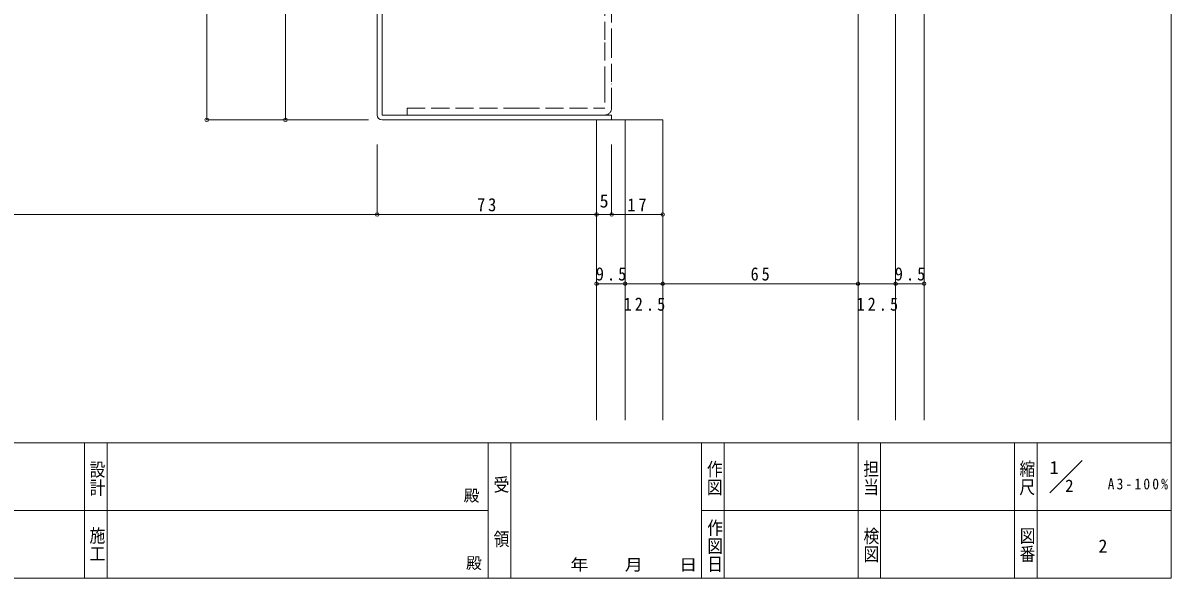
# Model space of a CAD drawing. Units: millimetres on the paper, with parts at other scales. Extents: x 412 to 1654, y -812 to -538.
# Drawn here: x 1032.8 to 1223.9, y -811.7 to -719.3 of the extents above; entities that cross this region are included whole.
import ezdxf
from ezdxf.enums import TextEntityAlignment as Align

# ---------------------------------------------------------------- set-up
doc = ezdxf.new("R2010")
doc.units = ezdxf.units.MM
doc.header["$PDMODE"] = 32
doc.header["$PDSIZE"] = 0.6
doc.linetypes.add('DASHED3', pattern=[4, 3, -1])
doc.layers.add('1-9_hojyosen', color=7, linetype='Continuous', lineweight=9)
doc.layers.add('F-0', color=5, linetype='Continuous', lineweight=9)
doc.styles.add('@ＭＳ ゴシック', font='')
doc.styles.add('ＭＳ ゴシック', font='')
doc.styles.get('@ＭＳ ゴシック').set_extended_font_data('@MS Gothic')
doc.styles.get('ＭＳ ゴシック').set_extended_font_data('MS Gothic')

msp = doc.modelspace()

# ---------------------------------------------------------------- linework, layer by layer
at = {"layer": '1-9_hojyosen'}
for p, q in [((1171.785, -785.416), (1171.785, -542.59)), ((1178.035, -785.416), (1178.035, -542.59)), ((1182.785, -785.416), (1182.785, -542.59)), ((1091.785, -734.616), (1091.785, -692.716)), ((1092.585, -692.716), (1092.585, -734.616)), ((1092.585, -734.616), (1130.785, -734.616)), ((1129.285, -735.416), (1092.585, -735.416)), ((1126.785, -735.416), (1139.285, -735.416)), ((1128.285, -735.416), (1128.285, -785.416)), ((1130.785, -735.416), (1130.785, -734.616)), ((1133.035, -735.416), (1133.035, -785.416)), ((1139.285, -735.416), (1139.285, -785.416))]:
    msp.add_line(p, q, dxfattribs=at)
at = {"layer": '1-9_hojyosen', "color": 3}
for p, q in [((1063.413, -667.916), (1063.413, -735.416)), ((1076.506, -691.916), (1076.506, -735.416)), ((1063.413, -735.416), (1076.506, -735.416)), ((1076.506, -735.416), (1090.32, -735.416)), ((1091.785, -751.173), (1091.785, -739.513)), ((1091.785, -751.173), (1091.785, -739.513)), ((1128.285, -751.173), (1128.285, -739.513)), ((1130.785, -751.173), (1130.785, -739.513)), ((1139.285, -751.173), (1139.285, -739.513)), ((1091.785, -751.173), (919.423, -751.173)), ((1091.785, -751.173), (1128.285, -751.173)), ((1128.285, -751.173), (1130.785, -751.173)), ((1130.785, -751.173), (1139.285, -751.173)), ((1128.285, -762.695), (1133.035, -762.695)), ((1133.035, -762.695), (1139.285, -762.695)), ((1139.285, -762.695), (1171.785, -762.695)), ((1171.785, -762.695), (1178.035, -762.695)), ((1178.035, -762.695), (1182.785, -762.695))]:
    msp.add_line(p, q, dxfattribs=at)
at = {"layer": '1-9_hojyosen', "linetype": 'DASHED3'}
for p, q in [((1129.635, -722.116), (1129.635, -669.866)), ((1130.785, -708.223), (1130.785, -722.116)), ((1129.635, -729.533), (1129.635, -722.116)), ((1130.785, -722.116), (1130.785, -733.466)), ((1129.635, -729.533), (1129.635, -733.466)), ((1130.785, -733.466), (1130.785, -729.429)), ((1096.785, -733.466), (1096.785, -734.616)), ((1115.785, -733.466), (1096.785, -733.466)), ((1115.785, -733.466), (1129.635, -733.466)), ((1128.135, -733.466), (1129.635, -733.466)), ((1096.785, -734.616), (1128.135, -734.616)), ((1129.635, -734.616), (1115.785, -734.616))]:
    msp.add_line(p, q, dxfattribs=at)
msp.add_arc((1129.635, -733.466), 1.15, 270, 0, dxfattribs=at)
at = {"layer": '1-9_hojyosen'}
msp.add_arc((1092.585, -734.616), 0.8, 180, 270, dxfattribs=at)
at = {"layer": '1-9_hojyosen', "color": 134}
for p in [(1063.413, -735.416), (1076.506, -735.416), (1091.785, -751.173), (1128.285, -751.173), (1130.785, -751.173), (1139.285, -751.173), (1128.285, -762.695), (1133.035, -762.695), (1139.285, -762.695), (1171.785, -762.695), (1178.035, -762.695), (1182.785, -762.695)]:
    msp.add_point(p, dxfattribs=at)
at = {"layer": 'F-0'}
for p, q in [((1223.866, -538.527), (1223.866, -811.69)), ((1114.016, -789.19), (1114.016, -811.69)), ((1145.766, -789.19), (1145.766, -811.69)), ((1149.516, -789.19), (1149.516, -811.69)), ((1171.799, -789.19), (1171.799, -811.69)), ((1175.549, -789.19), (1175.549, -811.69)), ((1197.832, -789.19), (1223.866, -789.19)), ((1209.079, -792.131), (1203.712, -797.498)), ((1043.091, -800.44), (977.416, -800.44)), ((1110.266, -800.44), (1043.091, -800.44)), ((1145.766, -800.44), (1197.832, -800.44)), ((1197.832, -800.44), (1223.866, -800.44)), ((1223.866, -811.69), (831.866, -811.69))]:
    msp.add_line(p, q, dxfattribs=at)
for points in [[(977.416, -789.19), (1043.091, -789.19), (1110.266, -789.19), (1197.832, -789.19), (1223.866, -789.19)], [(1043.091, -789.19), (1043.091, -800.44), (1043.091, -811.69)], [(1046.841, -789.19), (1046.841, -800.44), (1046.841, -811.69)], [(1110.266, -789.19), (1110.266, -800.44), (1110.266, -811.69)], [(1197.832, -789.19), (1197.832, -800.44), (1197.832, -811.69)], [(1201.582, -789.19), (1201.582, -800.44), (1201.582, -811.69)]]:
    msp.add_lwpolyline(points, dxfattribs=at)

# ---------------------------------------------------------------- texts
at = {"layer": '1-9_hojyosen', "style": 'ＭＳ ゴシック'}
msp.add_text('5', height=2.199, dxfattribs=at).set_placement((1128.785, -750.673), align=Align.BOTTOM_LEFT)
at = {"layer": '1-9_hojyosen', "char_height": 2.199, "attachment_point": 7, "style": 'ＭＳ ゴシック'}
for s, insert in [('\\T1.36;\\W0.9;73', (1108.41, -750.673)), ('\\T1.36;\\W0.9;17', (1133.41, -750.673)), ('\\T1.38;\\W0.9;9.5', (1128.16, -762.195)), ('\\T1.36;\\W0.9;65', (1153.91, -762.195)), ('\\T1.38;\\W0.9;9.5', (1177.91, -762.195)), ('\\T1.38;\\W0.9;12.5', (1132.785, -767.221)), ('\\T1.38;\\W0.9;12.5', (1171.535, -767.221))]:
    msp.add_mtext(s, dxfattribs=dict(at, insert=insert))
at = {"layer": 'F-0', "color": 7, "style": '@ＭＳ ゴシック', "width": 1.15}
for s, p in [('設計', (1043.66, -792.091)), ('作図', (1146.362, -792.019)), ('担当', (1172.4, -791.977)), ('縮尺', (1198.376, -791.992)), ('受\u3000\u3000領', (1110.877, -794.605)), ('作図日', (1146.437, -801.791)), ('施工', (1043.65, -803.081)), ('検図', (1172.435, -803.157)), ('図番', (1198.411, -803.125))]:
    msp.add_text(s, height=1.924, rotation=270, dxfattribs=at).set_placement(p, align=Align.BOTTOM_LEFT)
at = {"layer": 'F-0', "color": 7, "style": 'ＭＳ ゴシック'}
for s, height, p in [('1', 2.199, (1203.662, -795.051)), ('2', 2.082, (1206.236, -797.994)), ('殿', 1.924, (1106.163, -799.512)), ('2', 2.199, (1211.785, -808.12)), ('殿', 1.924, (1106.557, -810.728))]:
    msp.add_text(s, height=height, dxfattribs=at).set_placement(p, align=Align.BOTTOM_LEFT)
at = {"layer": 'F-0', "color": 7, "style": 'ＭＳ ゴシック', "width": 1.15}
msp.add_text('年\u3000\u3000月\u3000\u3000日', height=1.924, dxfattribs=at).set_placement((1123.908, -811.002), align=Align.BOTTOM_LEFT)
at = {"layer": 'F-0', "color": 7, "insert": (1213.33, -796.965), "char_height": 1.822, "attachment_point": 7, "style": 'ＭＳ ゴシック'}
msp.add_mtext('\\T1.33;\\W0.9;A3-100%', dxfattribs=at)

doc.saveas('drawing.dxf')
